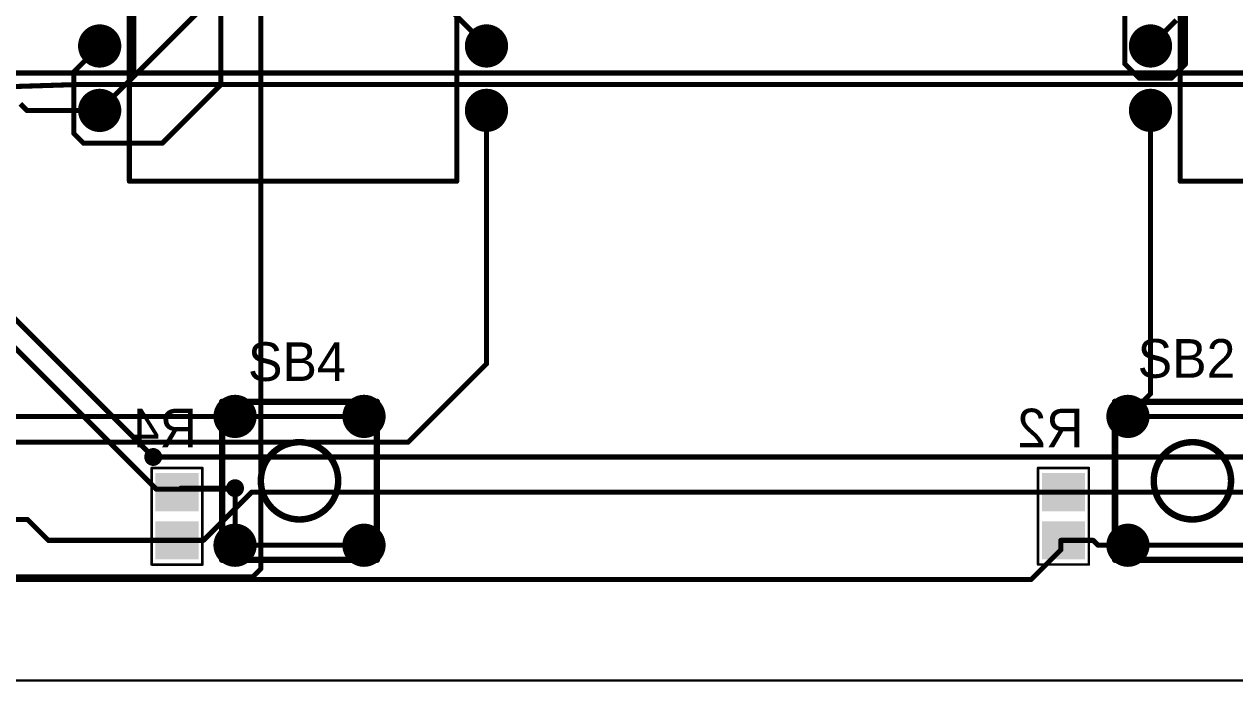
# Model space of a CAD drawing. Header units: millimetres. Extents: x 242 to 402, y 147 to 267.
# Drawn here: x 299.92 to 347.62, y 146.76 to 172.69 of the extents above; entities that cross this region are included whole.
import ezdxf

# ---------------------------------------------------------------- set-up
doc = ezdxf.new("R2010")
doc.units = ezdxf.units.MM
for name, color, linetype in [('BottomLayer', 5, 'Continuous'), ('BottomOverlay', 54, 'Continuous'), ('BottomPaste', 16, 'Continuous'), ('BottomSolder', 6, 'Continuous'), ('Mechanical15', 56, 'Continuous'), ('MultiLayer', 9, 'Continuous'), ('PadHoleLayer', 156, 'Continuous'), ('TopLayer', 1, 'Continuous'), ('TopOverlay', 2, 'Continuous'), ('TopSolder', 216, 'Continuous'), ('ViaHoleLayer', 16, 'Continuous')]:
    doc.layers.add(name, color=color, linetype=linetype)

msp = doc.modelspace()

# ---------------------------------------------------------------- linework, layer by layer
at = {"layer": 'BottomLayer'}
for points, const_width in [([(302.52, 171.831, 1), (303.27, 171.831, 1)], 0.75), ([(317.76, 171.831, 1), (318.51, 171.831, 1)], 0.75), ([(343.922, 171.831, 1), (344.672, 171.831, 1)], 0.75), ([(301.854, 170.307, 1), (301.954, 170.307, 1)], 0.1), ([(301.854, 170.307, 1), (301.954, 170.307, 1)], 0.1), ([(302.52, 169.291, 1), (303.27, 169.291, 1)], 0.75), ([(317.76, 169.291, 1), (318.51, 169.291, 1)], 0.75), ([(343.922, 169.291, 1), (344.672, 169.291, 1)], 0.75), ([(299.975, 169.291, 1), (300.075, 169.291, 1)], 0.1), ([(299.975, 169.291, 1), (300.075, 169.291, 1)], 0.1), ([(302.845, 169.291, 1), (302.945, 169.291, 1)], 0.1), ([(318.085, 169.291, 1), (318.185, 169.291, 1)], 0.1), ([(318.085, 159.296, 1), (318.185, 159.296, 1)], 0.1), ([(318.085, 159.296, 1), (318.185, 159.296, 1)], 0.1), ([(307.854, 157.226, 1), (308.604, 157.226, 1)], 0.75), ([(312.934, 157.226, 1), (313.684, 157.226, 1)], 0.75), ([(343.033, 157.226, 1), (343.783, 157.226, 1)], 0.75), ([(308.179, 157.226, 1), (308.279, 157.226, 1)], 0.1), ([(308.179, 157.226, 1), (308.279, 157.226, 1)], 0.1), ([(313.259, 157.226, 1), (313.359, 157.226, 1)], 0.1), ([(343.358, 157.226, 1), (343.458, 157.226, 1)], 0.1), ([(314.999, 156.21, 1), (315.099, 156.21, 1)], 0.1), ([(314.999, 156.21, 1), (315.099, 156.21, 1)], 0.1), ([(304.878, 155.626, 1), (305.128, 155.626, 1)], 0.25), ([(304.953, 155.626, 1), (305.053, 155.626, 1)], 0.1), ([(308.104, 154.396, 1), (308.354, 154.396, 1)], 0.25), ([(306.05, 154.396, 1), (306.15, 154.396, 1)], 0.1), ([(308.179, 154.396, 1), (308.279, 154.396, 1)], 0.1), ([(308.834, 154.239, 1), (308.934, 154.239, 1)], 0.1), ([(308.834, 154.239, 1), (308.934, 154.239, 1)], 0.1), ([(340.818, 154.239, 1), (340.918, 154.239, 1)], 0.1), ([(340.818, 154.239, 1), (340.918, 154.239, 1)], 0.1), ([(300, 153.162, 1), (300.1, 153.162, 1)], 0.1), ([(300, 153.162, 1), (300.1, 153.162, 1)], 0.1), ([(307.854, 152.146, 1), (308.604, 152.146, 1)], 0.75), ([(312.934, 152.146, 1), (313.684, 152.146, 1)], 0.75), ([(343.033, 152.146, 1), (343.783, 152.146, 1)], 0.75), ([(300.823, 152.339, 1), (300.923, 152.339, 1)], 0.1), ([(300.823, 152.339, 1), (300.923, 152.339, 1)], 0.1), ([(305.893, 152.339, 1), (305.993, 152.339, 1)], 0.1), ([(305.893, 152.339, 1), (305.993, 152.339, 1)], 0.1), ([(306.934, 152.339, 1), (307.034, 152.339, 1)], 0.1), ([(306.934, 152.339, 1), (307.034, 152.339, 1)], 0.1), ([(308.179, 152.146, 1), (308.279, 152.146, 1)], 0.1), ([(313.259, 152.146, 1), (313.359, 152.146, 1)], 0.1), ([(340.716, 152.339, 1), (340.816, 152.339, 1)], 0.1), ([(340.716, 152.339, 1), (340.816, 152.339, 1)], 0.1), ([(340.818, 152.339, 1), (340.918, 152.339, 1)], 0.1), ([(340.818, 152.339, 1), (340.918, 152.339, 1)], 0.1), ([(341.986, 152.339, 1), (342.086, 152.339, 1)], 0.1), ([(341.986, 152.339, 1), (342.086, 152.339, 1)], 0.1), ([(342.179, 152.146, 1), (342.279, 152.146, 1)], 0.1), ([(342.179, 152.146, 1), (342.279, 152.146, 1)], 0.1), ([(343.358, 152.146, 1), (343.458, 152.146, 1)], 0.1), ([(343.358, 152.146, 1), (343.458, 152.146, 1)], 0.1), ([(340.716, 151.968, 1), (340.816, 151.968, 1)], 0.1), ([(340.716, 151.968, 1), (340.816, 151.968, 1)], 0.1), ([(339.548, 150.8, 1), (339.648, 150.8, 1)], 0.1), ([(339.548, 150.8, 1), (339.648, 150.8, 1)], 0.1)]:
    msp.add_lwpolyline(points, format="xyb", close=True, dxfattribs=dict(at, const_width=const_width))
at = {"layer": 'BottomLayer', "const_width": 0.2}
for points in [[(299.39, 170.764), (358.47, 170.764)], [(295.504, 170.104), (301.904, 170.307)], [(301.904, 170.307), (361.632, 170.307)], [(299.771, 169.545), (300.025, 169.291)], [(300.025, 169.291), (302.895, 169.291)], [(318.135, 159.296), (318.135, 169.291)], [(315.049, 156.21), (318.135, 159.296)], [(297.053, 157.226), (308.229, 157.226)], [(308.229, 157.226), (313.309, 157.226)], [(343.408, 157.226), (348.488, 157.226)], [(274.117, 156.21), (315.049, 156.21)], [(305.003, 155.626), (359.296, 155.626)], [(306.1, 154.396), (308.229, 154.396)], [(306.984, 152.339), (308.884, 154.239)], [(308.884, 154.239), (340.868, 154.239)], [(340.868, 154.239), (357.378, 154.239)], [(289.585, 153.162), (300.05, 153.162)], [(300.05, 153.162), (300.873, 152.339)], [(300.873, 152.339), (305.943, 152.339)], [(305.943, 152.339), (306.984, 152.339)], [(308.229, 152.146), (313.309, 152.146)], [(340.766, 151.968), (340.766, 152.339)], [(340.766, 152.339), (340.868, 152.339)], [(340.868, 152.339), (342.036, 152.339)], [(342.036, 152.339), (342.229, 152.146)], [(342.229, 152.146), (343.408, 152.146)], [(343.408, 152.146), (348.488, 152.146)], [(339.598, 150.8), (340.766, 151.968)], [(287.198, 150.8), (339.598, 150.8)]]:
    msp.add_lwpolyline(points, dxfattribs=at)
at = {"layer": 'BottomLayer'}
for points in [[(306.693, 154.889), (305.193, 154.889), (306.693, 153.589), (305.193, 153.589)], [(340.118, 153.589), (341.618, 153.589), (340.118, 154.889), (341.618, 154.889)], [(306.693, 152.989), (305.193, 152.989), (306.693, 151.689), (305.193, 151.689)], [(340.118, 151.689), (341.618, 151.689), (340.118, 152.989), (341.618, 152.989)]]:
    msp.add_solid(points, dxfattribs=at)
at = {"layer": 'BottomOverlay', "const_width": 0.1}
for points in [[(304.943, 155.189), (305.043, 155.189)], [(304.943, 151.384), (304.943, 155.189)], [(305.043, 155.189), (306.943, 155.189)], [(306.943, 151.384), (306.943, 155.189)], [(339.868, 155.194), (341.868, 155.194)], [(339.868, 151.389), (339.868, 155.194)], [(341.868, 151.389), (341.868, 155.194)], [(304.943, 151.384), (306.943, 151.384)], [(339.868, 151.389), (341.768, 151.389)], [(341.768, 151.389), (341.868, 151.389)]]:
    msp.add_lwpolyline(points, dxfattribs=at)
at = {"layer": 'BottomOverlay', "const_width": 0.05}
for points in [[(304.918, 155.189, 1), (304.968, 155.189, 1)], [(304.918, 155.189, 1), (304.968, 155.189, 1)], [(305.018, 155.189, 1), (305.068, 155.189, 1)], [(305.018, 155.189, 1), (305.068, 155.189, 1)], [(306.918, 155.189, 1), (306.968, 155.189, 1)], [(306.918, 155.189, 1), (306.968, 155.189, 1)], [(339.843, 155.194, 1), (339.893, 155.194, 1)], [(339.843, 155.194, 1), (339.893, 155.194, 1)], [(341.843, 155.194, 1), (341.893, 155.194, 1)], [(341.843, 155.194, 1), (341.893, 155.194, 1)], [(304.918, 151.384, 1), (304.968, 151.384, 1)], [(304.918, 151.384, 1), (304.968, 151.384, 1)], [(306.918, 151.384, 1), (306.968, 151.384, 1)], [(306.918, 151.384, 1), (306.968, 151.384, 1)], [(339.843, 151.389, 1), (339.893, 151.389, 1)], [(339.843, 151.389, 1), (339.893, 151.389, 1)], [(341.743, 151.389, 1), (341.793, 151.389, 1)], [(341.743, 151.389, 1), (341.793, 151.389, 1)], [(341.843, 151.389, 1), (341.893, 151.389, 1)], [(341.843, 151.389, 1), (341.893, 151.389, 1)]]:
    msp.add_lwpolyline(points, format="xyb", close=True, dxfattribs=at)
at = {"layer": 'BottomPaste'}
for points in [[(306.693, 154.889), (305.193, 154.889), (306.693, 153.589), (305.193, 153.589)], [(340.118, 153.589), (341.618, 153.589), (340.118, 154.889), (341.618, 154.889)], [(306.693, 152.989), (305.193, 152.989), (306.693, 151.689), (305.193, 151.689)], [(340.118, 151.689), (341.618, 151.689), (340.118, 152.989), (341.618, 152.989)]]:
    msp.add_solid(points, dxfattribs=at)
at = {"layer": 'BottomSolder'}
for points, const_width in [([(302.469, 171.831, 1), (303.321, 171.831, 1)], 0.852), ([(317.709, 171.831, 1), (318.561, 171.831, 1)], 0.852), ([(343.871, 171.831, 1), (344.723, 171.831, 1)], 0.852), ([(302.469, 169.291, 1), (303.321, 169.291, 1)], 0.852), ([(317.709, 169.291, 1), (318.561, 169.291, 1)], 0.852), ([(343.871, 169.291, 1), (344.723, 169.291, 1)], 0.852), ([(307.803, 157.226, 1), (308.655, 157.226, 1)], 0.852), ([(312.883, 157.226, 1), (313.735, 157.226, 1)], 0.852), ([(342.982, 157.226, 1), (343.834, 157.226, 1)], 0.852), ([(304.827, 155.626, 1), (305.179, 155.626, 1)], 0.352), ([(308.053, 154.396, 1), (308.405, 154.396, 1)], 0.352), ([(307.803, 152.146, 1), (308.655, 152.146, 1)], 0.852), ([(312.883, 152.146, 1), (313.735, 152.146, 1)], 0.852), ([(342.982, 152.146, 1), (343.834, 152.146, 1)], 0.852)]:
    msp.add_lwpolyline(points, format="xyb", close=True, dxfattribs=dict(at, const_width=const_width))
for points in [[(306.795, 154.991), (305.091, 154.991), (306.795, 153.487), (305.091, 153.487)], [(340.016, 153.487), (341.72, 153.487), (340.016, 154.991), (341.72, 154.991)], [(306.795, 153.091), (305.091, 153.091), (306.795, 151.587), (305.091, 151.587)], [(340.016, 151.587), (341.72, 151.587), (340.016, 153.091), (341.72, 153.091)]]:
    msp.add_solid(points, dxfattribs=at)
at = {"layer": 'Mechanical15', "const_width": 0.1}
msp.add_lwpolyline([(247.015, 146.812), (396.875, 146.812)], dxfattribs=at)
at = {"layer": 'MultiLayer', "const_width": 0.25}
for points in [[(304.878, 155.626, 1), (305.128, 155.626, 1)], [(308.104, 154.396, 1), (308.354, 154.396, 1)]]:
    msp.add_lwpolyline(points, format="xyb", close=True, dxfattribs=at)
at = {"layer": 'PadHoleLayer', "const_width": 0.45}
for points in [[(302.67, 171.831, 1), (303.12, 171.831, 1)], [(317.91, 171.831, 1), (318.36, 171.831, 1)], [(344.072, 171.831, 1), (344.522, 171.831, 1)], [(302.67, 169.291, 1), (303.12, 169.291, 1)], [(317.91, 169.291, 1), (318.36, 169.291, 1)], [(344.072, 169.291, 1), (344.522, 169.291, 1)], [(308.004, 157.226, 1), (308.454, 157.226, 1)], [(313.084, 157.226, 1), (313.534, 157.226, 1)], [(343.183, 157.226, 1), (343.633, 157.226, 1)], [(308.004, 152.146, 1), (308.454, 152.146, 1)], [(313.084, 152.146, 1), (313.534, 152.146, 1)], [(343.183, 152.146, 1), (343.633, 152.146, 1)]]:
    msp.add_lwpolyline(points, format="xyb", close=True, dxfattribs=at)
at = {"layer": 'TopLayer', "const_width": 0.2}
for points in [[(345.669, 171.107), (345.669, 226.314)], [(309.245, 151.219), (309.245, 201.447)], [(304.245, 170.641), (304.245, 195.881)], [(307.67, 170.307), (307.67, 195.881)], [(313.792, 176.174), (318.135, 171.831)], [(304.245, 170.641), (306.893, 173.289)], [(343.281, 171.132), (343.281, 173.355)], [(344.297, 171.831), (345.313, 172.847)], [(301.879, 170.815), (302.895, 171.831)], [(343.281, 171.132), (343.853, 170.561)], [(301.879, 168.377), (301.879, 170.815)], [(345.123, 170.561), (345.669, 171.107)], [(302.895, 169.291), (304.245, 170.641)], [(305.359, 167.996), (307.67, 170.307)], [(343.853, 170.561), (345.123, 170.561)], [(344.297, 158.115), (344.297, 169.291)], [(301.879, 168.377), (302.26, 167.996)], [(302.26, 167.996), (305.359, 167.996)], [(294.045, 165.441), (305.13, 154.356)], [(295.3, 165.329), (305.003, 155.626)], [(343.408, 157.226), (344.297, 158.115)], [(305.13, 154.356), (308.178, 154.356)], [(308.178, 154.356), (308.229, 154.305)], [(308.229, 154.305), (308.229, 154.396)], [(308.229, 152.146), (308.229, 154.305)], [(308.928, 150.901), (309.245, 151.219)], [(268.605, 150.901), (308.928, 150.901)]]:
    msp.add_lwpolyline(points, dxfattribs=at)
at = {"layer": 'TopLayer'}
for points, const_width in [([(302.52, 171.831, 1), (303.27, 171.831, 1)], 0.75), ([(317.76, 171.831, 1), (318.51, 171.831, 1)], 0.75), ([(343.922, 171.831, 1), (344.672, 171.831, 1)], 0.75), ([(302.845, 171.831, 1), (302.945, 171.831, 1)], 0.1), ([(318.085, 171.831, 1), (318.185, 171.831, 1)], 0.1), ([(344.247, 171.831, 1), (344.347, 171.831, 1)], 0.1), ([(343.231, 171.132, 1), (343.331, 171.132, 1)], 0.1), ([(343.231, 171.132, 1), (343.331, 171.132, 1)], 0.1), ([(301.829, 170.815, 1), (301.929, 170.815, 1)], 0.1), ([(301.829, 170.815, 1), (301.929, 170.815, 1)], 0.1), ([(345.619, 171.107, 1), (345.719, 171.107, 1)], 0.1), ([(345.619, 171.107, 1), (345.719, 171.107, 1)], 0.1), ([(304.195, 170.641, 1), (304.295, 170.641, 1)], 0.1), ([(304.195, 170.641, 1), (304.295, 170.641, 1)], 0.1), ([(304.195, 170.641, 1), (304.295, 170.641, 1)], 0.1), ([(307.62, 170.307, 1), (307.72, 170.307, 1)], 0.1), ([(307.62, 170.307, 1), (307.72, 170.307, 1)], 0.1), ([(343.803, 170.561, 1), (343.902, 170.561, 1)], 0.1), ([(343.803, 170.561, 1), (343.902, 170.561, 1)], 0.1), ([(345.073, 170.561, 1), (345.172, 170.561, 1)], 0.1), ([(345.073, 170.561, 1), (345.172, 170.561, 1)], 0.1), ([(302.52, 169.291, 1), (303.27, 169.291, 1)], 0.75), ([(317.76, 169.291, 1), (318.51, 169.291, 1)], 0.75), ([(343.922, 169.291, 1), (344.672, 169.291, 1)], 0.75), ([(302.845, 169.291, 1), (302.945, 169.291, 1)], 0.1), ([(344.247, 169.291, 1), (344.347, 169.291, 1)], 0.1), ([(301.829, 168.377, 1), (301.929, 168.377, 1)], 0.1), ([(301.829, 168.377, 1), (301.929, 168.377, 1)], 0.1), ([(302.21, 167.996, 1), (302.31, 167.996, 1)], 0.1), ([(302.21, 167.996, 1), (302.31, 167.996, 1)], 0.1), ([(305.309, 167.996, 1), (305.409, 167.996, 1)], 0.1), ([(305.309, 167.996, 1), (305.409, 167.996, 1)], 0.1), ([(307.854, 157.226, 1), (308.604, 157.226, 1)], 0.75), ([(312.934, 157.226, 1), (313.684, 157.226, 1)], 0.75), ([(343.033, 157.226, 1), (343.783, 157.226, 1)], 0.75), ([(344.247, 158.115, 1), (344.347, 158.115, 1)], 0.1), ([(344.247, 158.115, 1), (344.347, 158.115, 1)], 0.1), ([(343.358, 157.226, 1), (343.458, 157.226, 1)], 0.1), ([(304.878, 155.626, 1), (305.128, 155.626, 1)], 0.25), ([(304.953, 155.626, 1), (305.053, 155.626, 1)], 0.1), ([(308.104, 154.396, 1), (308.354, 154.396, 1)], 0.25), ([(305.08, 154.356, 1), (305.18, 154.356, 1)], 0.1), ([(305.08, 154.356, 1), (305.18, 154.356, 1)], 0.1), ([(308.128, 154.356, 1), (308.228, 154.356, 1)], 0.1), ([(308.128, 154.356, 1), (308.228, 154.356, 1)], 0.1), ([(308.179, 154.396, 1), (308.279, 154.396, 1)], 0.1), ([(308.179, 154.305, 1), (308.279, 154.305, 1)], 0.1), ([(308.179, 154.305, 1), (308.279, 154.305, 1)], 0.1), ([(308.179, 154.305, 1), (308.279, 154.305, 1)], 0.1), ([(307.854, 152.146, 1), (308.604, 152.146, 1)], 0.75), ([(312.934, 152.146, 1), (313.684, 152.146, 1)], 0.75), ([(343.033, 152.146, 1), (343.783, 152.146, 1)], 0.75), ([(308.179, 152.146, 1), (308.279, 152.146, 1)], 0.1), ([(309.195, 151.219, 1), (309.295, 151.219, 1)], 0.1), ([(309.195, 151.219, 1), (309.295, 151.219, 1)], 0.1), ([(308.878, 150.901, 1), (308.977, 150.901, 1)], 0.1), ([(308.878, 150.901, 1), (308.977, 150.901, 1)], 0.1)]:
    msp.add_lwpolyline(points, format="xyb", close=True, dxfattribs=dict(at, const_width=const_width))
at = {"layer": 'TopOverlay'}
for points, const_width in [([(304.065, 166.497), (304.065, 199.951)], 0.2), ([(316.965, 166.497), (316.965, 199.951)], 0.2), ([(345.467, 166.497), (345.467, 199.951)], 0.2), ([(304.065, 166.497), (316.965, 166.497)], 0.2), ([(345.467, 166.497), (358.367, 166.497)], 0.2), ([(307.721, 157.798), (313.817, 157.798)], 0.254), ([(313.817, 151.638), (313.817, 157.798)], 0.254), ([(342.9, 157.798), (348.996, 157.798)], 0.254), ([(307.721, 151.638), (307.721, 157.734)], 0.254), ([(342.9, 151.638), (342.9, 157.734)], 0.254), ([(307.721, 151.575), (313.817, 151.575)], 0.254), ([(342.9, 151.575), (348.996, 151.575)], 0.254)]:
    msp.add_lwpolyline(points, dxfattribs=dict(at, const_width=const_width))
for points, const_width in [([(304.015, 166.497, 1), (304.115, 166.497, 1)], 0.1), ([(304.015, 166.497, 1), (304.115, 166.497, 1)], 0.1), ([(316.915, 166.497, 1), (317.015, 166.497, 1)], 0.1), ([(316.915, 166.497, 1), (317.015, 166.497, 1)], 0.1), ([(345.417, 166.497, 1), (345.517, 166.497, 1)], 0.1), ([(345.417, 166.497, 1), (345.517, 166.497, 1)], 0.1), ([(307.658, 157.798, 1), (307.784, 157.798, 1)], 0.127), ([(313.753, 157.798, 1), (313.88, 157.798, 1)], 0.127), ([(313.753, 157.798, 1), (313.88, 157.798, 1)], 0.127), ([(342.837, 157.798, 1), (342.964, 157.798, 1)], 0.127), ([(307.658, 157.734, 1), (307.784, 157.734, 1)], 0.127), ([(342.837, 157.734, 1), (342.964, 157.734, 1)], 0.127), ([(312.293, 154.686, 1), (309.245, 154.686, 1)], 0.254), ([(347.472, 154.686, 1), (344.424, 154.686, 1)], 0.254), ([(309.182, 154.686, 1), (309.308, 154.686, 1)], 0.127), ([(312.229, 154.686, 1), (312.356, 154.686, 1)], 0.127), ([(344.361, 154.686, 1), (344.488, 154.686, 1)], 0.127), ([(347.409, 154.686, 1), (347.536, 154.686, 1)], 0.127), ([(307.658, 151.638, 1), (307.784, 151.638, 1)], 0.127), ([(307.658, 151.575, 1), (307.784, 151.575, 1)], 0.127), ([(313.753, 151.638, 1), (313.88, 151.638, 1)], 0.127), ([(313.753, 151.575, 1), (313.88, 151.575, 1)], 0.127), ([(342.837, 151.638, 1), (342.964, 151.638, 1)], 0.127), ([(342.837, 151.575, 1), (342.964, 151.575, 1)], 0.127)]:
    msp.add_lwpolyline(points, format="xyb", close=True, dxfattribs=dict(at, const_width=const_width))
at = {"layer": 'TopSolder'}
for points, const_width in [([(302.469, 171.831, 1), (303.321, 171.831, 1)], 0.852), ([(317.709, 171.831, 1), (318.561, 171.831, 1)], 0.852), ([(343.871, 171.831, 1), (344.723, 171.831, 1)], 0.852), ([(302.469, 169.291, 1), (303.321, 169.291, 1)], 0.852), ([(317.709, 169.291, 1), (318.561, 169.291, 1)], 0.852), ([(343.871, 169.291, 1), (344.723, 169.291, 1)], 0.852), ([(307.803, 157.226, 1), (308.655, 157.226, 1)], 0.852), ([(312.883, 157.226, 1), (313.735, 157.226, 1)], 0.852), ([(342.982, 157.226, 1), (343.834, 157.226, 1)], 0.852), ([(304.827, 155.626, 1), (305.179, 155.626, 1)], 0.352), ([(308.053, 154.396, 1), (308.405, 154.396, 1)], 0.352), ([(307.803, 152.146, 1), (308.655, 152.146, 1)], 0.852), ([(312.883, 152.146, 1), (313.735, 152.146, 1)], 0.852), ([(342.982, 152.146, 1), (343.834, 152.146, 1)], 0.852)]:
    msp.add_lwpolyline(points, format="xyb", close=True, dxfattribs=dict(at, const_width=const_width))
at = {"layer": 'ViaHoleLayer', "const_width": 0.15}
for points in [[(304.928, 155.626, 1), (305.078, 155.626, 1)], [(308.154, 154.396, 1), (308.304, 154.396, 1)]]:
    msp.add_lwpolyline(points, format="xyb", close=True, dxfattribs=at)

# ---------------------------------------------------------------- texts
at = {"layer": 'BottomOverlay', "text_generation_flag": 2}
for s, p in [('R4', (306.73, 156.007)), ('R2', (341.655, 156.007))]:
    msp.add_text(s, height=1.524, rotation=360, dxfattribs=at).set_placement(p)
at = {"layer": 'TopOverlay'}
for s, p in [('SB2', (343.789, 158.75)), ('SB4', (308.737, 158.623))]:
    msp.add_text(s, height=1.524, dxfattribs=at).set_placement(p)

doc.saveas('drawing.dxf')
